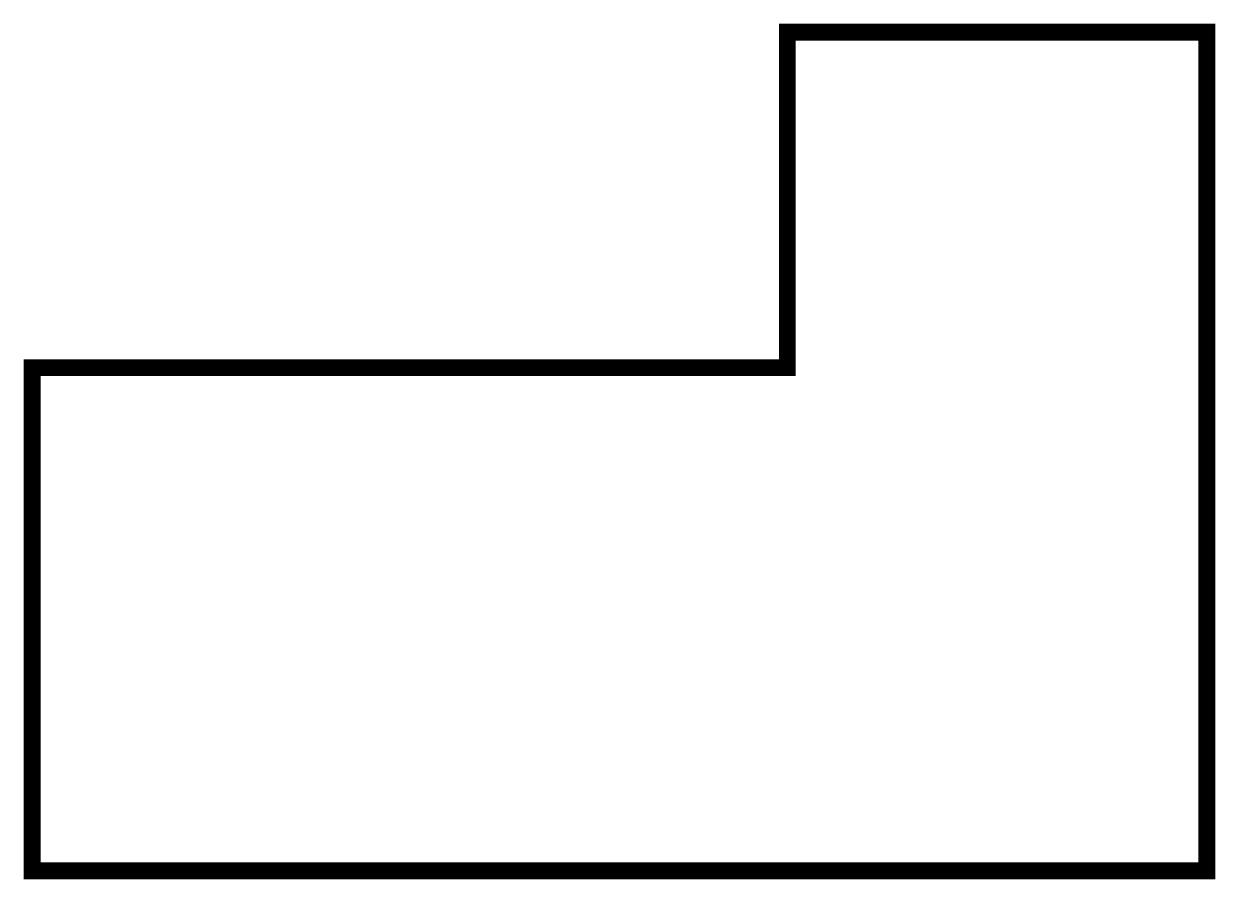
# Model space of a CAD drawing. Extents: x 4.45 to 11.55, y 1.45 to 6.55.
import ezdxf

# ---------------------------------------------------------------- set-up
doc = ezdxf.new("R2010")
doc.units = 0
doc.header["$MEASUREMENT"] = 0
doc.layers.get('0').update_dxf_attribs({"linetype": 'CONTINUOUS'})

msp = doc.modelspace()

# ---------------------------------------------------------------- linework, layer by layer
at = {"const_width": 0.1}
msp.add_lwpolyline([(9, 6.5), (11.5, 6.5), (11.5, 1.5), (4.5, 1.5), (4.5, 4.5), (9, 4.5), (9, 6.5)], dxfattribs=at)

doc.saveas('drawing.dxf')
